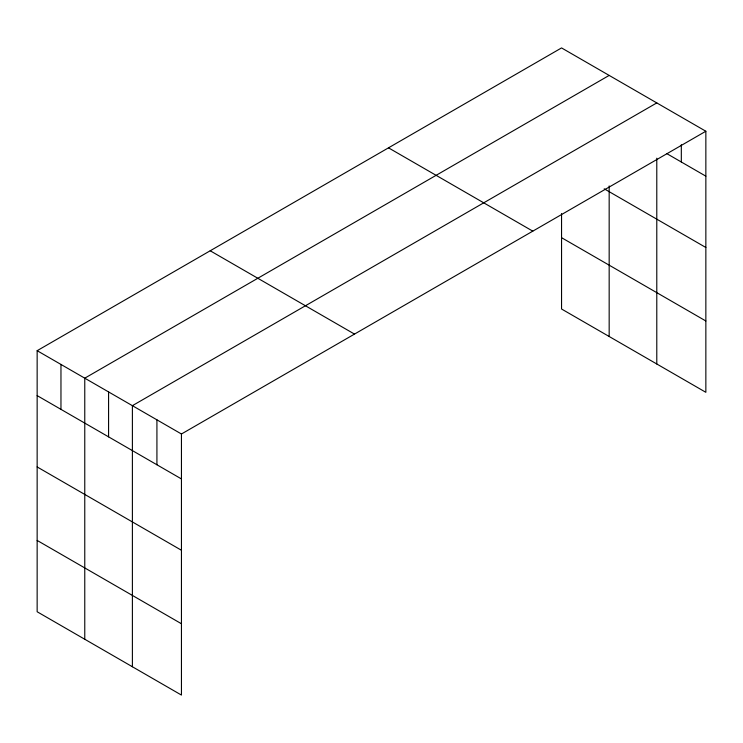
<?xml version="1.0" encoding="UTF-8"?>
<svg xmlns="http://www.w3.org/2000/svg" width="743" height="743" viewBox="0 0 743 743"><rect width="100%" height="100%" fill="white"/><g stroke="black" fill="none" stroke-linecap="round" stroke-linejoin="round"><path stroke-width="1.11" d="M705.85 131.242L181.45 433.996L181.45 695.076L37.15 611.758L37.15 350.687L561.55 47.923L705.85 131.242L705.85 392.313L561.55 309.004L561.55 213.557M609.167 75.415L84.767 378.178L84.767 639.259M656.784 102.915L132.393 405.669L132.393 666.75M666.601 153.504L705.85 176.165M604.208 188.815L705.85 247.493M561.55 237.676L705.85 320.985M388.496 147.838L532.796 231.147M210.204 250.772L354.504 334.09M37.15 350.687L181.45 433.996M37.15 395.61L181.45 478.929M37.15 466.938L181.45 550.257M37.15 540.43L181.45 623.749M681.322 144.727L681.322 162.002M656.784 158.194L656.784 363.986M609.167 185.926L609.167 336.495M156.922 419.832L156.922 464.765M108.58 391.923L108.58 436.856M60.963 364.432L60.963 409.356"/></g></svg>
